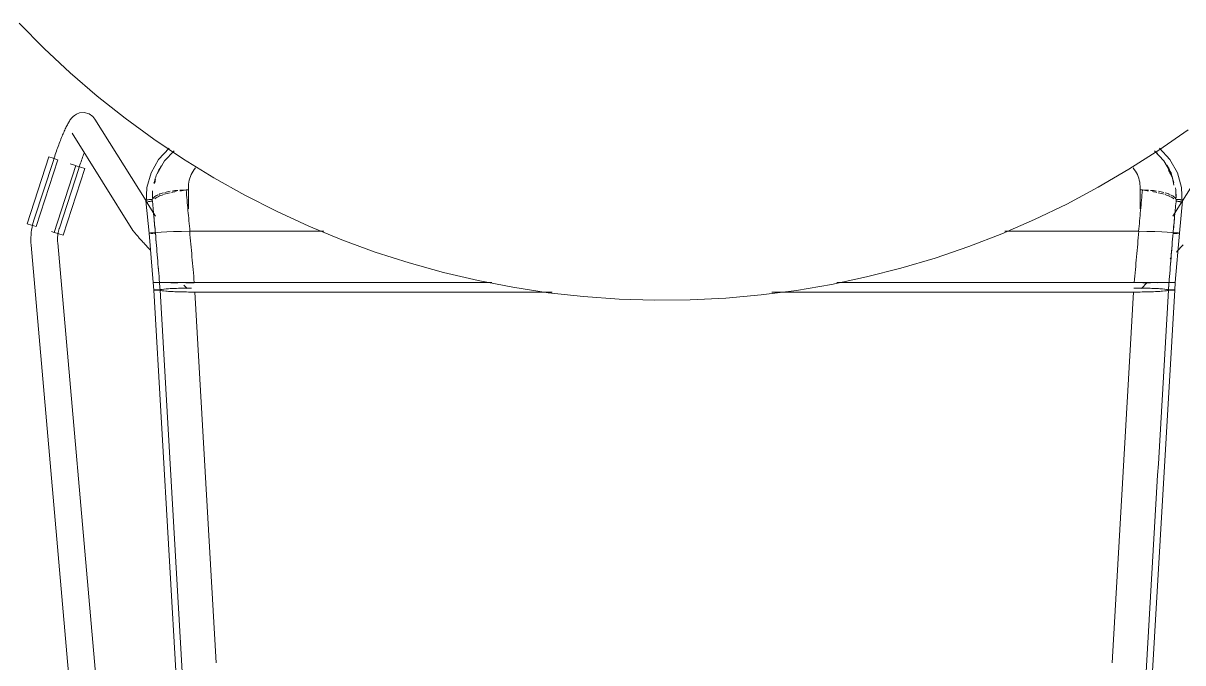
# Model space of a CAD drawing. Header units: millimetres. Extents: x 155927 to 317870, y -36033 to 97293.
# Drawn here: x 164059 to 164580, y 11743 to 12030 of the extents above; entities that cross this region are included whole.
import ezdxf

# ---------------------------------------------------------------- set-up
doc = ezdxf.new("R2010")
doc.units = ezdxf.units.MM
doc.header["$MEASUREMENT"] = 0
doc.layers.add('I-FURN', color=8, linetype='CONTINUOUS', lineweight=9)

msp = doc.modelspace()

# ---------------------------------------------------------------- linework, layer by layer
at = {"layer": 'I-FURN'}
for p, q in [((164057.43, 12030.43), (164068.68, 12019.05)), ((164068.68, 12019.05), (164080.37, 12008.14)), ((164080.37, 12008.14), (164092.5, 11997.7)), ((164092.5, 11997.7), (164105.03, 11987.76)), ((164080.04, 11986.45), (164079.8, 11986.06)), ((164080.29, 11986.84), (164080.04, 11986.45)), ((164080.57, 11987.23), (164080.29, 11986.84)), ((164080.88, 11987.63), (164080.57, 11987.23)), ((164081.25, 11988.06), (164080.88, 11987.63)), ((164081.72, 11988.52), (164081.25, 11988.06)), ((164082.35, 11989.04), (164081.72, 11988.52)), ((164083.26, 11989.61), (164082.35, 11989.04)), ((164084.64, 11990.13), (164083.26, 11989.61)), ((164086.61, 11990.3), (164084.64, 11990.13)), ((164088.84, 11989.71), (164086.61, 11990.3)), ((164090.57, 11988.49), (164088.84, 11989.71)), ((164090.57, 11988.49), (164091.47, 11987.37)), ((164114.5, 11950.6), (164091.47, 11987.37)), ((164105.03, 11987.76), (164117.95, 11978.32)), ((164603.25, 11987.37), (164580.22, 11950.6)), ((164077.47, 11981.38), (164077.22, 11980.82)), ((164077.71, 11981.92), (164077.47, 11981.38)), ((164077.94, 11982.45), (164077.71, 11981.92)), ((164078.18, 11982.96), (164077.94, 11982.45)), ((164078.41, 11983.45), (164078.18, 11982.96)), ((164078.64, 11983.93), (164078.41, 11983.45)), ((164078.87, 11984.38), (164078.64, 11983.93)), ((164079.1, 11984.82), (164078.87, 11984.38)), ((164079.33, 11985.25), (164079.1, 11984.82)), ((164079.56, 11985.66), (164079.33, 11985.25)), ((164079.8, 11986.06), (164079.56, 11985.66)), ((164081.3, 11981), (164108.6, 11937.41)), ((164569.64, 11973.44), (164582.76, 11982.6)), ((164075.47, 11976.45), (164075.22, 11975.77)), ((164075.73, 11977.11), (164075.47, 11976.45)), ((164075.98, 11977.77), (164075.73, 11977.11)), ((164076.23, 11978.41), (164075.98, 11977.77)), ((164076.48, 11979.03), (164076.23, 11978.41)), ((164076.73, 11979.64), (164076.48, 11979.03)), ((164076.98, 11980.24), (164076.73, 11979.64)), ((164077.22, 11980.82), (164076.98, 11980.24)), ((164117.95, 11978.32), (164131.24, 11969.41)), ((164073.45, 11970.78), (164073.2, 11970.04)), ((164073.7, 11971.51), (164073.45, 11970.78)), ((164073.95, 11972.24), (164073.7, 11971.51)), ((164074.2, 11972.96), (164073.95, 11972.24)), ((164074.45, 11973.68), (164074.2, 11972.96)), ((164074.71, 11974.38), (164074.45, 11973.68)), ((164074.96, 11975.08), (164074.71, 11974.38)), ((164075.22, 11975.77), (164074.96, 11975.08)), ((164086.19, 11970.85), (164085.96, 11970.21)), ((164086.43, 11971.49), (164086.19, 11970.85)), ((164086.66, 11972.11), (164086.43, 11971.49)), ((164120.1, 11969.18), (164124.85, 11974.33)), ((164122.79, 11968.6), (164127.05, 11973.07)), ((164556.16, 11964.82), (164569.64, 11973.44)), ((164571.93, 11968.6), (164567.67, 11973.07)), ((164574.62, 11969.18), (164569.87, 11974.33)), ((164061.1, 11940.39), (164070.78, 11970.4)), ((164072.81, 11968.84), (164064.1, 11942.03)), ((164065.14, 11939.09), (164074.83, 11969.09)), ((164070.78, 11970.4), (164072.74, 11969.77)), ((164072.74, 11969.77), (164074.71, 11969.13)), ((164072.96, 11969.3), (164072.81, 11968.84)), ((164073.2, 11970.04), (164072.96, 11969.3)), ((164082.9, 11966.49), (164073.21, 11936.48)), ((164082.8, 11966.52), (164080.32, 11967.32)), ((164083.02, 11966.45), (164084.99, 11965.81)), ((164084.33, 11965.46), (164084.22, 11965.14)), ((164084.56, 11966.16), (164084.33, 11965.46)), ((164084.79, 11966.85), (164084.56, 11966.16)), ((164085.02, 11967.53), (164084.79, 11966.85)), ((164084.99, 11965.81), (164086.94, 11965.18)), ((164085.25, 11968.21), (164085.02, 11967.53)), ((164085.49, 11968.88), (164085.25, 11968.21)), ((164085.72, 11969.55), (164085.49, 11968.88)), ((164085.96, 11970.21), (164085.72, 11969.55)), ((164116.71, 11963.17), (164120.1, 11969.18)), ((164119.42, 11962.77), (164122.79, 11968.6)), ((164131.24, 11969.41), (164144.87, 11961.03)), ((164575.3, 11962.77), (164571.93, 11968.6)), ((164578.01, 11963.17), (164574.62, 11969.18)), ((164075.51, 11938.32), (164084.22, 11965.14)), ((164077.25, 11935.18), (164086.94, 11965.18)), ((164114.84, 11956.65), (164116.71, 11963.17)), ((164144.87, 11961.03), (164158.83, 11953.21)), ((164542.35, 11956.74), (164556.16, 11964.82)), ((164579.88, 11956.65), (164578.01, 11963.17)), ((164114.55, 11949.74), (164114.84, 11956.65)), ((164132.5, 11955.53), (164133.55, 11955.53)), ((164133.49, 11956.77), (164133.49, 11947.02)), ((164528.23, 11949.22), (164542.35, 11956.74)), ((164561.17, 11955.53), (164562.22, 11955.53)), ((164561.23, 11947.02), (164561.23, 11956.77)), ((164580.17, 11949.74), (164579.88, 11956.65)), ((164114.43, 11950.64), (164115.85, 11936.15)), ((164118.77, 11943.78), (164114.73, 11950.23)), ((164158.83, 11953.21), (164173.09, 11945.96)), ((164579.99, 11950.23), (164575.95, 11943.78)), ((164580.29, 11950.64), (164578.87, 11936.15)), ((164173.09, 11945.96), (164187.62, 11939.27)), ((164513.82, 11942.28), (164528.23, 11949.22)), ((164063.05, 11939.76), (164061.1, 11940.39)), ((164065.02, 11939.13), (164063.05, 11939.76)), ((164063.48, 11939.83), (164063.24, 11938.72)), ((164063.77, 11940.94), (164063.48, 11939.83)), ((164064.1, 11942.03), (164063.77, 11940.94)), ((164499.14, 11935.91), (164513.82, 11942.28)), ((164062.72, 11934.18), (164062.7, 11933.04)), ((164062.78, 11935.32), (164062.72, 11934.18)), ((164062.88, 11936.46), (164062.78, 11935.32)), ((164063.04, 11937.59), (164062.88, 11936.46)), ((164063.24, 11938.72), (164063.04, 11937.59)), ((164073.11, 11936.51), (164071.95, 11936.89)), ((164075.3, 11935.81), (164073.33, 11936.44)), ((164074.71, 11933.74), (164074.74, 11934.41)), ((164074.74, 11934.41), (164074.8, 11935.06)), ((164074.8, 11935.06), (164074.89, 11935.72)), ((164074.89, 11935.72), (164075, 11936.37)), ((164075, 11936.37), (164075.14, 11937.02)), ((164075.14, 11937.02), (164075.31, 11937.66)), ((164077.25, 11935.18), (164075.3, 11935.81)), ((164075.31, 11937.66), (164075.5, 11938.3)), ((164075.5, 11938.3), (164075.51, 11938.32)), ((164108.6, 11937.41), (164108.82, 11937.09)), ((164108.82, 11937.09), (164109, 11936.83)), ((164109, 11936.83), (164109.17, 11936.6)), ((164109.17, 11936.6), (164109.35, 11936.38)), ((164109.35, 11936.38), (164109.53, 11936.16)), ((164109.53, 11936.16), (164109.72, 11935.93)), ((164109.72, 11935.93), (164109.92, 11935.69)), ((164109.92, 11935.69), (164110.13, 11935.43)), ((164110.13, 11935.43), (164110.36, 11935.17)), ((164110.36, 11935.17), (164110.61, 11934.89)), ((164110.61, 11934.89), (164110.86, 11934.59)), ((164110.86, 11934.59), (164111.14, 11934.28)), ((164111.14, 11934.28), (164111.42, 11933.96)), ((164115.92, 11936.17), (164115.85, 11936.15)), ((164115.85, 11936.15), (164115.92, 11936.12)), ((164115.86, 11936.15), (164115.92, 11936.17)), ((164115.86, 11936.15), (164117.68, 11913.94)), ((164115.92, 11936.12), (164115.86, 11936.15)), ((164116.11, 11936.2), (164115.92, 11936.17)), ((164115.92, 11936.12), (164116.1, 11936.1)), ((164116.11, 11936.1), (164115.92, 11936.12)), ((164116.1, 11936.1), (164116.4, 11936.07)), ((164116.41, 11936.22), (164116.11, 11936.2)), ((164116.11, 11936.2), (164116.41, 11936.22)), ((164116.4, 11936.07), (164116.11, 11936.1)), ((164116.4, 11936.07), (164116.78, 11936.06)), ((164116.78, 11936.06), (164116.4, 11936.07)), ((164116.79, 11936.23), (164116.41, 11936.22)), ((164116.41, 11936.22), (164116.79, 11936.23)), ((164116.78, 11936.06), (164117.23, 11936.05)), ((164117.23, 11936.05), (164116.78, 11936.06)), ((164117.24, 11936.24), (164116.79, 11936.23)), ((164116.79, 11936.23), (164117.25, 11936.24)), ((164117.23, 11936.05), (164117.72, 11936.04)), ((164117.72, 11936.04), (164117.23, 11936.05)), ((164117.73, 11936.25), (164117.24, 11936.24)), ((164117.25, 11936.24), (164117.74, 11936.25)), ((164118.23, 11936.25), (164117.73, 11936.25)), ((164117.74, 11936.25), (164118.24, 11936.25)), ((164118.22, 11936.04), (164118.69, 11936.05)), ((164118.69, 11936.05), (164118.22, 11936.04)), ((164118.7, 11936.24), (164118.23, 11936.25)), ((164118.24, 11936.25), (164118.71, 11936.24)), ((164119.59, 11936.43), (164118.7, 11936.24)), ((164118.71, 11936.24), (164119.59, 11936.43)), ((164119.59, 11936.43), (164121.31, 11936.61)), ((164121.33, 11936.61), (164119.59, 11936.43)), ((164121.33, 11936.61), (164123.77, 11936.76)), ((164123.81, 11936.76), (164121.33, 11936.61)), ((164123.8, 11936.76), (164126.84, 11936.87)), ((164126.91, 11936.88), (164123.81, 11936.76)), ((164126.9, 11936.88), (164130.35, 11936.95)), ((164130.34, 11936.95), (164126.91, 11936.88)), ((164134.2, 11936.98), (164130.44, 11936.95)), ((164130.44, 11936.95), (164134.08, 11936.98)), ((164194.32, 11936.98), (164134.2, 11936.98)), ((164134.2, 11936.98), (164194.32, 11936.98)), ((164187.62, 11939.27), (164202.42, 11933.18)), ((164484.22, 11930.14), (164499.14, 11935.91)), ((164560.52, 11936.98), (164500.4, 11936.98)), ((164500.4, 11936.98), (164560.52, 11936.98)), ((164564.28, 11936.95), (164560.52, 11936.98)), ((164560.64, 11936.98), (164564.28, 11936.95)), ((164564.37, 11936.95), (164567.82, 11936.88)), ((164567.81, 11936.88), (164564.38, 11936.95)), ((164570.91, 11936.76), (164567.81, 11936.88)), ((164567.88, 11936.87), (164570.92, 11936.76)), ((164573.39, 11936.61), (164570.91, 11936.76)), ((164570.95, 11936.76), (164573.39, 11936.61)), ((164575.13, 11936.43), (164573.39, 11936.61)), ((164573.41, 11936.61), (164575.13, 11936.43)), ((164575.13, 11936.43), (164576.01, 11936.24)), ((164576.02, 11936.24), (164575.13, 11936.43)), ((164576.01, 11936.24), (164576.48, 11936.25)), ((164576.49, 11936.25), (164576.02, 11936.24)), ((164576.03, 11936.05), (164576.5, 11936.04)), ((164576.5, 11936.04), (164576.03, 11936.05)), ((164576.48, 11936.25), (164576.98, 11936.25)), ((164576.99, 11936.25), (164576.49, 11936.25)), ((164576.5, 11936.04), (164577, 11936.04)), ((164577, 11936.04), (164576.5, 11936.04)), ((164576.98, 11936.25), (164577.47, 11936.24)), ((164577.48, 11936.24), (164576.99, 11936.25)), ((164577, 11936.04), (164577.49, 11936.05)), ((164577.49, 11936.05), (164577, 11936.04)), ((164578.86, 11936.15), (164577.04, 11913.94)), ((164577.47, 11936.24), (164577.93, 11936.23)), ((164577.93, 11936.23), (164577.48, 11936.24)), ((164577.49, 11936.05), (164577.94, 11936.06)), ((164577.94, 11936.06), (164577.49, 11936.05)), ((164578.31, 11936.22), (164577.93, 11936.23)), ((164577.93, 11936.23), (164578.31, 11936.22)), ((164578.61, 11936.2), (164578.31, 11936.22)), ((164578.31, 11936.22), (164578.6, 11936.2)), ((164578.32, 11936.07), (164578.62, 11936.1)), ((164578.61, 11936.1), (164578.32, 11936.07)), ((164578.8, 11936.17), (164578.61, 11936.2)), ((164578.8, 11936.12), (164578.61, 11936.1)), ((164578.62, 11936.1), (164578.8, 11936.12)), ((164578.8, 11936.17), (164578.86, 11936.15)), ((164578.87, 11936.15), (164578.8, 11936.17)), ((164578.8, 11936.12), (164578.87, 11936.15)), ((164578.86, 11936.15), (164578.8, 11936.12)), ((164062.7, 11933.04), (164062.73, 11931.9)), ((164062.73, 11931.9), (164062.8, 11930.76)), ((164062.8, 11930.76), (164062.81, 11930.71)), ((164062.81, 11930.71), (164101.76, 11487.39)), ((164074.7, 11933.08), (164074.71, 11933.74)), ((164074.72, 11932.42), (164074.7, 11933.08)), ((164074.76, 11931.76), (164074.72, 11932.42)), ((164112.06, 11507.26), (164074.76, 11931.76)), ((164111.42, 11933.96), (164111.73, 11933.62)), ((164111.73, 11933.62), (164112.04, 11933.27)), ((164112.04, 11933.27), (164112.37, 11932.91)), ((164112.37, 11932.91), (164112.71, 11932.53)), ((164112.71, 11932.53), (164113.07, 11932.14)), ((164113.07, 11932.14), (164113.44, 11931.74)), ((164113.44, 11931.74), (164113.82, 11931.33)), ((164113.82, 11931.33), (164114.21, 11930.9)), ((164114.21, 11930.9), (164114.61, 11930.47)), ((164114.61, 11930.47), (164115.03, 11930.02)), ((164115.03, 11930.02), (164115.45, 11929.57)), ((164115.45, 11929.57), (164115.88, 11929.11)), ((164115.88, 11929.11), (164116.32, 11928.63)), ((164202.42, 11933.18), (164217.44, 11927.68)), ((164469.08, 11924.97), (164484.22, 11930.14)), ((164578.84, 11929.11), (164578.4, 11928.63)), ((164579.27, 11929.57), (164578.84, 11929.11)), ((164579.69, 11930.02), (164579.27, 11929.57)), ((164580.11, 11930.47), (164579.69, 11930.02)), ((164580.51, 11930.9), (164580.11, 11930.47)), ((164217.44, 11927.68), (164232.67, 11922.79)), ((164453.75, 11920.4), (164469.08, 11924.97)), ((164575.14, 11925.19), (164574.65, 11924.68)), ((164577.95, 11928.16), (164577.49, 11927.67)), ((164578.4, 11928.63), (164577.95, 11928.16)), ((164232.67, 11922.79), (164248.09, 11918.51)), ((164248.09, 11918.51), (164263.66, 11914.85)), ((164438.24, 11916.46), (164453.75, 11920.4)), ((164117.68, 11913.94), (164117.75, 11913.95)), ((164117.74, 11913.95), (164117.68, 11913.94)), ((164117.95, 11910.59), (164117.68, 11913.94)), ((164117.75, 11913.94), (164117.68, 11913.94)), ((164117.68, 11913.94), (164117.75, 11913.94)), ((164118.23, 11913.95), (164117.93, 11913.95)), ((164117.94, 11913.95), (164118.23, 11913.95)), ((164118.23, 11913.95), (164118.61, 11913.95)), ((164118.61, 11913.95), (164118.23, 11913.95)), ((164118.62, 11913.94), (164118.23, 11913.94)), ((164118.23, 11913.94), (164118.61, 11913.94)), ((164118.61, 11913.95), (164119.06, 11913.95)), ((164119.06, 11913.95), (164118.61, 11913.95)), ((164118.61, 11913.94), (164119.07, 11913.94)), ((164119.07, 11913.94), (164118.62, 11913.94)), ((164119.06, 11913.95), (164119.55, 11913.95)), ((164119.55, 11913.95), (164119.06, 11913.95)), ((164119.56, 11913.94), (164119.07, 11913.94)), ((164119.07, 11913.94), (164119.56, 11913.94)), ((164119.55, 11913.95), (164120.05, 11913.95)), ((164120.05, 11913.95), (164119.55, 11913.95)), ((164120.06, 11913.94), (164119.56, 11913.94)), ((164119.56, 11913.94), (164120.05, 11913.94)), ((164120.05, 11913.95), (164120.52, 11913.95)), ((164120.52, 11913.95), (164120.05, 11913.95)), ((164120.05, 11913.94), (164120.52, 11913.94)), ((164120.53, 11913.94), (164120.06, 11913.94)), ((164120.52, 11913.95), (164121.41, 11913.97)), ((164121.4, 11913.97), (164120.52, 11913.95)), ((164123.15, 11913.98), (164121.4, 11913.97)), ((164121.41, 11913.97), (164123.15, 11913.98)), ((164123.18, 11913.91), (164121.42, 11913.92)), ((164121.42, 11913.92), (164123.17, 11913.91)), ((164125.65, 11913.99), (164123.15, 11913.98)), ((164123.16, 11913.98), (164125.65, 11913.99)), ((164123.17, 11913.91), (164125.67, 11913.9)), ((164125.67, 11913.9), (164123.18, 11913.91)), ((164128.79, 11914), (164125.65, 11913.99)), ((164125.66, 11913.99), (164128.79, 11914)), ((164128.8, 11913.89), (164125.67, 11913.9)), ((164125.67, 11913.9), (164128.79, 11913.89)), ((164128.79, 11914), (164132.36, 11914.01)), ((164132.36, 11914.01), (164128.79, 11914)), ((164136.13, 11913.88), (164132.35, 11913.88)), ((164132.35, 11913.88), (164136.13, 11913.88)), ((164132.36, 11914.01), (164136.14, 11914.01)), ((164136.14, 11914.01), (164132.36, 11914.01)), ((164136.14, 11914.01), (164269.88, 11914.01)), ((164269.88, 11914.01), (164136.14, 11914.01)), ((164263.66, 11914.85), (164279.37, 11911.82)), ((164422.59, 11913.13), (164438.24, 11916.46)), ((164424.94, 11914.01), (164558.58, 11914.01)), ((164558.58, 11914.01), (164424.94, 11914.01)), ((164558.58, 11914.01), (164562.36, 11914.01)), ((164562.36, 11914.01), (164558.58, 11914.01)), ((164561.8, 11911.33), (164564.37, 11914)), ((164562.36, 11914.01), (164565.93, 11914)), ((164565.93, 11914), (164562.36, 11914.01)), ((164565.92, 11913.89), (164562.37, 11913.88)), ((164562.37, 11913.88), (164565.93, 11913.89)), ((164565.93, 11914), (164569.06, 11913.99)), ((164569.06, 11913.99), (164565.93, 11914)), ((164571.54, 11913.91), (164569.05, 11913.9)), ((164569.05, 11913.9), (164571.55, 11913.91)), ((164571.57, 11913.98), (164569.06, 11913.99)), ((164569.07, 11913.99), (164571.56, 11913.98)), ((164573.3, 11913.92), (164571.54, 11913.91)), ((164571.55, 11913.91), (164573.3, 11913.92)), ((164571.57, 11913.98), (164573.31, 11913.97)), ((164573.32, 11913.97), (164571.57, 11913.98)), ((164573.31, 11913.97), (164574.2, 11913.95)), ((164574.2, 11913.95), (164573.32, 11913.97)), ((164574.66, 11913.94), (164574.19, 11913.94)), ((164574.2, 11913.95), (164574.67, 11913.95)), ((164574.67, 11913.95), (164574.2, 11913.95)), ((164574.2, 11913.94), (164574.67, 11913.94)), ((164575.16, 11913.94), (164574.66, 11913.94)), ((164574.67, 11913.95), (164575.17, 11913.95)), ((164575.17, 11913.95), (164574.67, 11913.95)), ((164574.67, 11913.94), (164575.16, 11913.94)), ((164575.65, 11913.94), (164575.16, 11913.94)), ((164575.16, 11913.94), (164575.65, 11913.94)), ((164575.17, 11913.95), (164575.66, 11913.95)), ((164575.66, 11913.95), (164575.17, 11913.95)), ((164576.1, 11913.94), (164575.65, 11913.94)), ((164575.65, 11913.94), (164576.11, 11913.94)), ((164575.66, 11913.95), (164576.11, 11913.95)), ((164576.11, 11913.95), (164575.66, 11913.95)), ((164576.48, 11913.94), (164576.1, 11913.94)), ((164576.11, 11913.95), (164576.49, 11913.95)), ((164576.49, 11913.95), (164576.11, 11913.95)), ((164576.11, 11913.94), (164576.49, 11913.94)), ((164576.78, 11913.94), (164576.48, 11913.94)), ((164576.49, 11913.95), (164576.78, 11913.95)), ((164576.79, 11913.95), (164576.49, 11913.95)), ((164576.49, 11913.94), (164576.78, 11913.94)), ((164576.77, 11910.59), (164577.04, 11913.94)), ((164576.78, 11913.95), (164576.97, 11913.95)), ((164576.97, 11913.94), (164576.78, 11913.94)), ((164576.78, 11913.94), (164576.97, 11913.94)), ((164576.97, 11913.95), (164576.79, 11913.95)), ((164576.97, 11913.95), (164577.04, 11913.94)), ((164577.04, 11913.94), (164576.97, 11913.95)), ((164577.04, 11913.94), (164576.97, 11913.94)), ((164576.97, 11913.94), (164577.04, 11913.94)), ((164118.02, 11910.61), (164117.96, 11910.59)), ((164117.96, 11910.59), (164137.24, 11578.68)), ((164117.96, 11910.59), (164118.02, 11910.56)), ((164118.21, 11910.64), (164118.02, 11910.61)), ((164118.02, 11910.56), (164118.21, 11910.53)), ((164118.51, 11910.66), (164118.21, 11910.64)), ((164118.21, 11910.53), (164118.5, 11910.51)), ((164118.5, 11910.51), (164118.88, 11910.49)), ((164118.89, 11910.68), (164118.51, 11910.66)), ((164118.88, 11910.49), (164119.33, 11910.48)), ((164119.34, 11910.69), (164118.89, 11910.68)), ((164119.33, 11910.48), (164119.82, 11910.47)), ((164119.83, 11910.7), (164119.34, 11910.69)), ((164119.82, 11910.47), (164120.32, 11910.48)), ((164120.33, 11910.69), (164119.83, 11910.7)), ((164120.32, 11910.48), (164120.79, 11910.49)), ((164120.8, 11910.69), (164120.33, 11910.69)), ((164120.79, 11910.49), (164121.68, 11910.28)), ((164121.7, 11910.9), (164120.8, 11910.69)), ((164121.68, 11910.28), (164123.43, 11910.08)), ((164123.45, 11911.09), (164121.7, 11910.9)), ((164123.43, 11910.08), (164125.93, 11909.92)), ((164125.95, 11911.25), (164123.45, 11911.09)), ((164125.93, 11909.92), (164129.06, 11909.8)), ((164129.07, 11911.37), (164125.95, 11911.25)), ((164129.06, 11909.8), (164132.62, 11909.72)), ((164132.62, 11911.45), (164129.07, 11911.37)), ((164131.45, 11912.86), (164132.92, 11911.33)), ((164134.87, 11911.47), (164132.62, 11911.45)), ((164132.62, 11909.72), (164136.41, 11909.69)), ((164136.41, 11909.69), (164296.98, 11909.69)), ((164296.98, 11909.69), (164136.41, 11909.69)), ((164279.37, 11911.82), (164295.19, 11909.41)), ((164295.19, 11909.41), (164311.09, 11907.64)), ((164375.02, 11906.95), (164390.95, 11908.38)), ((164390.95, 11908.38), (164406.82, 11910.44)), ((164395.71, 11909.69), (164558.31, 11909.69)), ((164558.31, 11909.69), (164395.71, 11909.69)), ((164406.82, 11910.44), (164422.59, 11913.13)), ((164576.76, 11910.59), (164557.48, 11578.68)), ((164558.31, 11909.69), (164562.1, 11909.72)), ((164562.1, 11911.45), (164558.42, 11911.48)), ((164565.65, 11911.37), (164562.1, 11911.45)), ((164562.1, 11909.72), (164565.66, 11909.8)), ((164568.77, 11911.25), (164565.65, 11911.37)), ((164565.66, 11909.8), (164568.79, 11909.92)), ((164571.27, 11911.09), (164568.77, 11911.25)), ((164568.79, 11909.92), (164571.29, 11910.08)), ((164573.02, 11910.9), (164571.27, 11911.09)), ((164571.29, 11910.08), (164573.04, 11910.28)), ((164573.92, 11910.69), (164573.02, 11910.9)), ((164573.04, 11910.28), (164573.93, 11910.49)), ((164574.39, 11910.69), (164573.92, 11910.69)), ((164573.93, 11910.49), (164574.4, 11910.48)), ((164574.89, 11910.7), (164574.39, 11910.69)), ((164574.4, 11910.48), (164574.9, 11910.47)), ((164575.38, 11910.69), (164574.89, 11910.7)), ((164574.9, 11910.47), (164575.39, 11910.48)), ((164575.83, 11910.68), (164575.38, 11910.69)), ((164575.39, 11910.48), (164575.84, 11910.49)), ((164576.21, 11910.66), (164575.83, 11910.68)), ((164575.84, 11910.49), (164576.22, 11910.51)), ((164576.51, 11910.64), (164576.21, 11910.66)), ((164576.22, 11910.51), (164576.51, 11910.53)), ((164576.7, 11910.61), (164576.51, 11910.64)), ((164576.51, 11910.53), (164576.7, 11910.56)), ((164576.76, 11910.59), (164576.7, 11910.61)), ((164576.7, 11910.56), (164576.76, 11910.59)), ((164311.09, 11907.64), (164327.05, 11906.51)), ((164327.05, 11906.51), (164343.04, 11906.02)), ((164343.04, 11906.02), (164359.04, 11906.17)), ((164359.04, 11906.17), (164375.02, 11906.95))]:
    msp.add_line(p, q, dxfattribs=at)
for points in [[(164567.61, 11973.05), (164568.08, 11972.67), (164568.54, 11972.27), (164569, 11971.87)], [(164118.79, 11960.19), (164118.58, 11959.61), (164118.43, 11959.02), (164118.32, 11958.43)], [(164117.3, 11952.73), (164117.31, 11953.55), (164117.35, 11954.38), (164117.43, 11955.2)], [(164126.15, 11955.06), (164127, 11955.18), (164127.87, 11955.3), (164128.78, 11955.36)], [(164131.09, 11955.29), (164130.61, 11955.24), (164130.14, 11955.18), (164129.68, 11955.11)], [(164129.71, 11955.43), (164130.62, 11955.49), (164131.55, 11955.52), (164132.5, 11955.53)], [(164132.5, 11955.53), (164132.76, 11952.5), (164133.3, 11946.36), (164133.89, 11940.11), (164134.2, 11936.98)], [(164133.55, 11955.53), (164133.5, 11956.03), (164133.48, 11956.54), (164133.49, 11957.05)], [(164562.22, 11955.53), (164561.96, 11952.5), (164561.42, 11946.36), (164560.83, 11940.11), (164560.52, 11936.98)], [(164561.22, 11957.05), (164561.23, 11956.54), (164561.21, 11956.03), (164561.17, 11955.53)], [(164562.22, 11955.53), (164563.17, 11955.52), (164564.09, 11955.49), (164565, 11955.43)], [(164565.05, 11955.11), (164564.58, 11955.18), (164564.11, 11955.23), (164563.63, 11955.28)], [(164565.93, 11955.36), (164566.83, 11955.29), (164567.72, 11955.18), (164568.57, 11955.06)], [(164577.11, 11956.47), (164577.3, 11955.24), (164577.34, 11953.98), (164577.34, 11952.72)], [(164117.27, 11951.19), (164117.41, 11951.59), (164117.98, 11952.34), (164119.12, 11953.04), (164119.81, 11953.36)], [(164117.27, 11951.19), (164117.51, 11948.75), (164117.98, 11943.8), (164118.46, 11938.76), (164118.7, 11936.24)], [(164117.41, 11953.97), (164117.35, 11953.32), (164117.34, 11952.67), (164117.35, 11952.02)], [(164119.85, 11952.5), (164119.21, 11952.19), (164118.82, 11951.87), (164118.49, 11951.55)], [(164122.27, 11953.47), (164121.46, 11953.2), (164120.65, 11952.92), (164120.1, 11952.62)], [(164120.27, 11953.56), (164120.85, 11953.81), (164121.51, 11954.04), (164122.25, 11954.25)], [(164125.31, 11954.31), (164124.39, 11954.1), (164123.45, 11953.87), (164122.6, 11953.62)], [(164122.92, 11954.43), (164123.66, 11954.62), (164124.46, 11954.77), (164125.3, 11954.93)], [(164127.97, 11954.85), (164127.29, 11954.73), (164126.64, 11954.6), (164125.98, 11954.46)], [(164568.74, 11954.46), (164568.1, 11954.6), (164567.43, 11954.74), (164566.75, 11954.86)], [(164572, 11953.61), (164571.2, 11953.86), (164570.32, 11954.09), (164569.4, 11954.31)], [(164569.42, 11954.93), (164570.26, 11954.78), (164571.07, 11954.62), (164571.81, 11954.43)], [(164574.62, 11952.62), (164573.99, 11952.92), (164573.24, 11953.19), (164572.42, 11953.46)], [(164572.47, 11954.25), (164573.2, 11954.04), (164573.84, 11953.81), (164574.44, 11953.56)], [(164576.44, 11951.55), (164576.03, 11951.87), (164575.51, 11952.2), (164574.87, 11952.51)], [(164577.45, 11951.19), (164577.21, 11948.75), (164576.74, 11943.8), (164576.26, 11938.76), (164576.02, 11936.24)], [(164577.41, 11952.02), (164577.4, 11952.92), (164577.34, 11953.82), (164577.23, 11954.71)], [(164580.11, 11949.89), (164580.07, 11949.93), (164579.94, 11950.03), (164579.65, 11950.16), (164579.26, 11950.28), (164578.8, 11950.37), (164578.31, 11950.44), (164577.81, 11950.47), (164577.5, 11950.47), (164577.35, 11950.46)], [(164117.98, 11943.14), (164118.22, 11940.79), (164118.45, 11938.43), (164118.69, 11936.05)], [(164576.74, 11943.14), (164576.51, 11940.85), (164576.28, 11938.55), (164576.05, 11936.24)], [(164119.6, 11925.1), (164119.3, 11928.76), (164118.99, 11932.41), (164118.69, 11936.05)], [(164120.52, 11913.95), (164120.22, 11917.67), (164119.61, 11925.11), (164119.01, 11932.53), (164118.71, 11936.24)], [(164135.11, 11925.5), (164134.77, 11929.33), (164134.42, 11933.15), (164134.08, 11936.98)], [(164560.64, 11936.98), (164560.29, 11933.15), (164559.95, 11929.33), (164559.61, 11925.5)], [(164574.2, 11913.95), (164574.5, 11917.67), (164575.11, 11925.11), (164575.71, 11932.53), (164576.01, 11936.24)], [(164136.14, 11914.01), (164135.8, 11917.84), (164135.46, 11921.67), (164135.11, 11925.5)], [(164559.61, 11925.5), (164559.26, 11921.67), (164558.92, 11917.84), (164558.58, 11914.01)], [(164120, 11920.26), (164119.97, 11920.67), (164119.93, 11921.08), (164119.9, 11921.49)], [(164120.52, 11913.95), (164120.56, 11913.37), (164120.65, 11912.22), (164120.74, 11911.06), (164120.79, 11910.49)], [(164120.53, 11913.94), (164120.57, 11913.4), (164120.66, 11912.31), (164120.75, 11911.23), (164120.8, 11910.69)], [(164574.19, 11913.94), (164574.15, 11913.4), (164574.06, 11912.31), (164573.97, 11911.23), (164573.92, 11910.69)], [(164574.2, 11913.95), (164574.15, 11913.37), (164574.07, 11912.22), (164573.98, 11911.06), (164573.93, 11910.49)], [(164140.11, 11578.49), (164136.89, 11633.72), (164130.45, 11744.32), (164124.01, 11855.08), (164120.79, 11910.49)], [(164145.99, 11743.2), (164142.8, 11798.66), (164139.6, 11854.17), (164136.41, 11909.69)], [(164558.31, 11909.69), (164555.12, 11854.17), (164551.92, 11798.64), (164548.72, 11743.2)], [(164554.61, 11578.49), (164557.83, 11633.72), (164564.27, 11744.32), (164570.71, 11855.08), (164573.93, 11910.49)], [(164573.92, 11910.69), (164574.52, 11910.7), (164576.03, 11910.7), (164576.77, 11910.62), (164576.77, 11910.59)]]:
    msp.add_open_spline(points, degree=3, dxfattribs=at)
for points, knots in [([(164118.04, 11958.61), (164118.48, 11960.43), (164119.41, 11963.13), (164120.84, 11965.59), (164121.37, 11966.39)], [-0.8027364, -0.8027364, -0.8027364, -0.8027364, -0.6666667, -0.5975811, -0.5975811, -0.5975811, -0.5975811]), ([(164133.55, 11955.53), (164133.33, 11957.91), (164133.96, 11961.52), (164135.89, 11964.51), (164136.66, 11965.42)], [0, 0, 0, 0, 0.3333333, 0.5, 0.5, 0.5, 0.5]), ([(164558.06, 11965.42), (164558.83, 11964.51), (164560.76, 11961.52), (164561.39, 11957.91), (164561.17, 11955.53)], [0.5, 0.5, 0.5, 0.5, 0.6666667, 1, 1, 1, 1]), ([(164573.25, 11966.65), (164573.81, 11965.76), (164575.48, 11962.94), (164576.09, 11959.84), (164576.38, 11957.7)], [0.591443, 0.591443, 0.591443, 0.591443, 0.6666667, 0.8236682, 0.8236682, 0.8236682, 0.8236682]), ([(164576.38, 11958.8), (164575.98, 11960.14), (164575.25, 11962.1), (164574.25, 11963.93), (164573.9, 11964.51)], [0.2297626, 0.2297626, 0.2297626, 0.2297626, 0.3333333, 0.3824546, 0.3824546, 0.3824546, 0.3824546]), ([(164114.48, 11950.79), (164114.5, 11950.81), (164114.54, 11950.86), (164114.65, 11950.93), (164114.84, 11951.03), (164115.16, 11951.13), (164115.56, 11951.21), (164115.91, 11951.24), (164116.29, 11951.26), (164116.73, 11951.25), (164117.09, 11951.22), (164117.27, 11951.19)], [0.5555556, 0.5555556, 0.5555556, 0.5555556, 0.5833333, 0.6180556, 0.6527778, 0.7222222, 0.7916667, 0.8263889, 0.8611111, 0.9305556, 1, 1, 1, 1]), ([(164117.37, 11950.46), (164117.15, 11950.47), (164116.66, 11950.46), (164115.91, 11950.38), (164115.24, 11950.23), (164114.81, 11950.05), (164114.65, 11949.93), (164114.61, 11949.89)], [-1, -1, -1, -1, -0.90625, -0.8125, -0.71875, -0.625, -0.5625, -0.5625, -0.5625, -0.5625]), ([(164574.93, 11953.35), (164575.61, 11953.03), (164576.75, 11952.33), (164577.31, 11951.59), (164577.45, 11951.19)], [0.6690305, 0.6690305, 0.6690305, 0.6690305, 0.8333333, 1, 1, 1, 1]), ([(164577.45, 11951.19), (164577.6, 11951.21), (164577.88, 11951.24), (164578.3, 11951.26), (164578.68, 11951.25), (164578.97, 11951.23), (164579.24, 11951.19), (164579.49, 11951.14), (164579.71, 11951.08), (164579.91, 11951.02), (164580.11, 11950.92), (164580.21, 11950.83), (164580.24, 11950.79)], [0, 0, 0, 0, 0.0555556, 0.1111111, 0.1666667, 0.1944444, 0.2222222, 0.2777778, 0.3055556, 0.3333333, 0.3888889, 0.4444444, 0.4444444, 0.4444444, 0.4444444]), ([(164574.2, 11913.94), (164574.5, 11917.63), (164574.94, 11922.97), (164575.38, 11928.3), (164575.52, 11929.94)], [0, 0, 0, 0, 0.5, 0.7233886, 0.7233886, 0.7233886, 0.7233886]), ([(164117.95, 11910.59), (164117.95, 11910.6), (164118.09, 11910.63), (164118.49, 11910.66), (164118.87, 11910.68), (164119.33, 11910.69), (164119.83, 11910.7), (164120.33, 11910.7), (164120.65, 11910.69), (164120.8, 11910.69)], [-0.5, -0.5, -0.5, -0.5, -0.375, -0.3125, -0.25, -0.1875, -0.125, -0.0625, 0, 0, 0, 0]), ([(164120.79, 11910.49), (164120.56, 11910.48), (164120.07, 11910.47), (164119.44, 11910.48), (164118.98, 11910.49), (164118.57, 11910.5), (164118.11, 11910.53), (164117.95, 11910.57), (164117.95, 11910.59)], [-1, -1, -1, -1, -0.90625, -0.8125, -0.765625, -0.71875, -0.625, -0.501507, -0.501507, -0.501507, -0.501507]), ([(164136.41, 11909.69), (164135.13, 11909.69), (164132.58, 11909.71), (164128.98, 11909.79), (164125.81, 11909.91), (164122.45, 11910.13), (164121.07, 11910.34), (164120.79, 11910.49)], [-1, -1, -1, -1, -0.833333, -0.666667, -0.5, -0.333333, 0, 0, 0, 0]), ([(164120.8, 11910.69), (164121.09, 11910.83), (164122.48, 11911.04), (164125.83, 11911.26), (164128.99, 11911.38), (164132.1, 11911.45), (164134.11, 11911.47), (164134.87, 11911.48)], [-1, -1, -1, -1, -0.6666667, -0.5, -0.3333333, -0.1666667, -0.0664381, -0.0664381, -0.0664381, -0.0664381]), ([(164573.93, 11910.49), (164573.65, 11910.34), (164572.27, 11910.13), (164568.91, 11909.91), (164565.74, 11909.79), (164562.14, 11909.71), (164559.59, 11909.69), (164558.31, 11909.69)], [-1, -1, -1, -1, -0.666667, -0.5, -0.333333, -0.166667, 0, 0, 0, 0]), ([(164558.42, 11911.48), (164560.94, 11911.48), (164564.71, 11911.42), (164568.89, 11911.26), (164572.24, 11911.04), (164573.63, 11910.83), (164573.92, 11910.69)], [-0.996036, -0.996036, -0.996036, -0.996036, -0.6666667, -0.5, -0.3333333, 0, 0, 0, 0]), ([(164576.77, 11910.59), (164576.77, 11910.57), (164576.63, 11910.54), (164576.24, 11910.51), (164575.85, 11910.49), (164575.4, 11910.48), (164574.9, 11910.47), (164574.4, 11910.48), (164574.08, 11910.48), (164573.93, 11910.49)], [-0.498493, -0.498493, -0.498493, -0.498493, -0.375, -0.3125, -0.25, -0.1875, -0.125, -0.0625, 0, 0, 0, 0])]:
    msp.add_open_spline(points, degree=3, knots=knots, dxfattribs=at)

doc.saveas('drawing.dxf')
